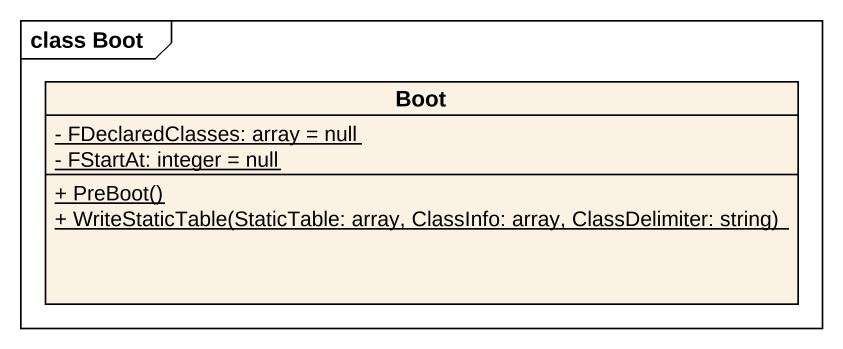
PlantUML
@startuml
mainframe class Boot
hide circle
hide empty members
skinparam classAttributeIconSize 0
class Boot {
  {static} - FDeclaredClasses: array = null
  {static} - FStartAt: integer = null
  {static} + PreBoot()
  {static} + WriteStaticTable(StaticTable: array, ClassInfo: array, ClassDelimiter: string)
}
@enduml
